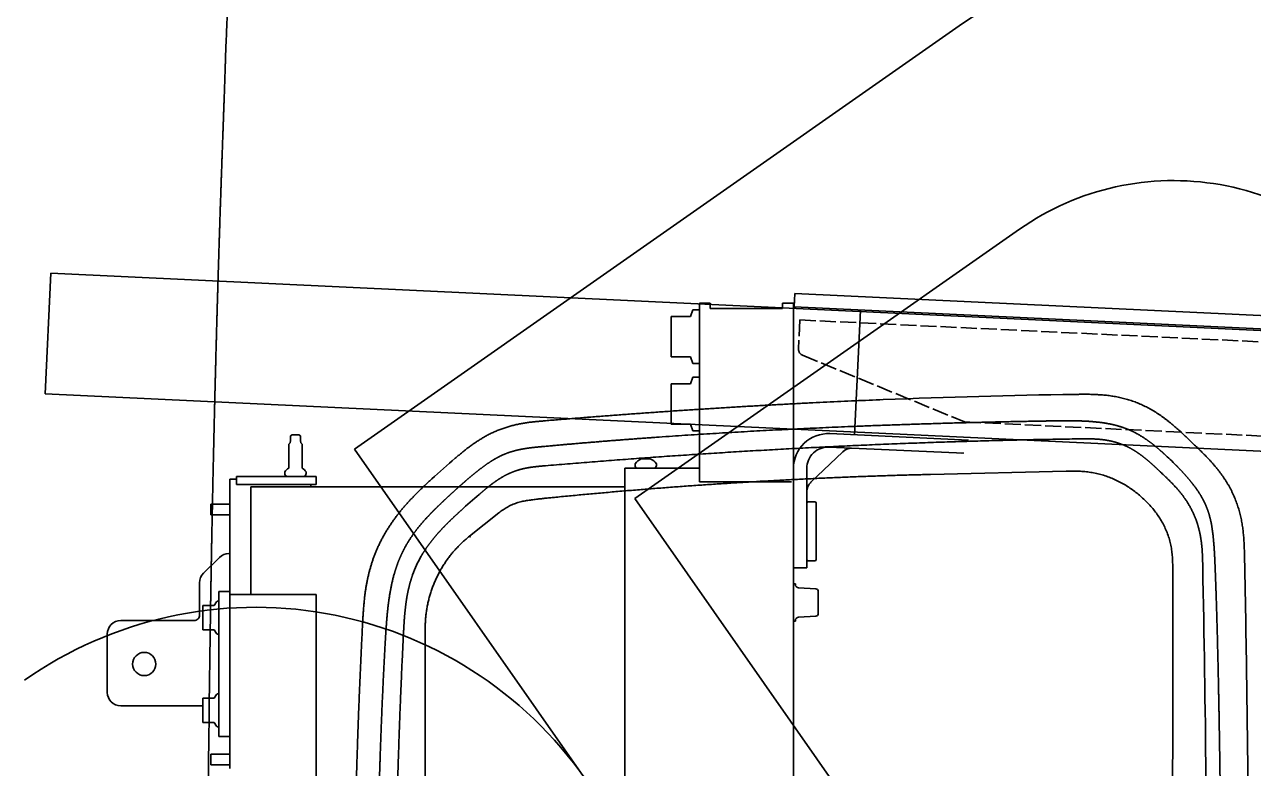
# Model space of a CAD drawing. Header units: millimetres. Extents: x 120 to 10915, y 515 to 8014.
# Drawn here: x 900 to 1816, y 2333 to 2888 of the extents above; entities that cross this region are included whole.
import ezdxf

# ---------------------------------------------------------------- set-up
doc = ezdxf.new("R2010")
doc.units = ezdxf.units.MM
doc.linetypes.add('DASHED', pattern=[15, 12, -3])
doc.layers.get('0').update_dxf_attribs({"lineweight": 13})
for name, color, linetype, lineweight in [('202_Information', 7, 'Continuous', 13), ('204_Chassis_mid_side_view', 7, 'Continuous', 13), ('205_Chassis_top_view', 7, 'Continuous', 13), ('206_Cab_side_and_top_view', 7, 'Continuous', 13)]:
    doc.layers.add(name, color=color, linetype=linetype, lineweight=lineweight)

# ---------------------------------------------------------------- blocks, each defined once
blk = doc.blocks.new('PREL')
at = {"layer": '202_Information', "color": 1, "lineweight": 35}
for p, q in [((1146.09691, 401.262428), (1596.630535, 716.729468)), ((1355.006182, 364.426087), (1641.709398, 565.17784)), ((1146.09691, 401.262428), (2006.461565, -827.465638)), ((1355.006182, 364.426087), (1613.115579, -4.192333))]:
    blk.add_line(p, q, dxfattribs=at)
for centre, radius in [((1768.703466, 470.983855), 300), ((1756.424685, 401.347431), 200), ((1072.424228, -16.556116), 300)]:
    blk.add_arc(centre, radius, 35, 125, dxfattribs=at)
blk = doc.blocks.new('3068684_1')
at = {"layer": '205_Chassis_top_view', "color": 3, "lineweight": 35}
for p, q in [((920, 532.4351), (915.743474, 442.535812)), ((920, 532.4351), (2045.71342, 479.135137)), ((915.743474, 442.535812), (2041.456894, 389.235849))]:
    blk.add_line(p, q, dxfattribs=at)
blk = doc.blocks.new('3254123_1')
at = {"layer": '205_Chassis_top_view', "color": 4, "linetype": 'DASHED', "lineweight": 35}
for p, q in [((1478, 497.50443), (1476.983129, 476.047062)), ((1477.951912, 497.506707), (2045.896337, 470.615834)), ((1480.060982, 471.208007), (1600.758721, 421.532844)), ((1600.758721, 421.532844), (2040.003406, 400.73561))]:
    blk.add_line(p, q, dxfattribs=at)
blk.add_arc((1481.955591, 475.811415), 4.978042, 177.286767, 247.629569, dxfattribs=at)
blk = doc.blocks.new('3356587_1')
at = {"layer": '204_Chassis_mid_side_view', "color": 4, "lineweight": 35}
for p, q in [((1473.74, 507.23), (1474.21, 517.22)), ((1854.12, 499.24), (1474.21, 517.22)), ((1396.52, 500), (1398.34, 505)), ((1398.34, 505), (1402.98, 505)), ((1403.18, 508.5), (1403.18, 510)), ((1403.18, 510), (1411.18, 510)), ((1403.18, 508.5), (1403.18, 471.84)), ((1411.18, 506), (1411.18, 510)), ((1465.18, 506), (1411.18, 506)), ((1465.18, 506), (1465.18, 510)), ((1473.18, 510), (1465.18, 510)), ((1473.18, 508.5), (1473.18, 510)), ((1473.18, 508.5), (1473.18, 471.84)), ((1473.2, 507.24), (1473.2, 414.14)), ((1851.47, 489.35), (1473.74, 507.23)), ((1518.82, 411.98), (1523.22, 504.87)), ((1382.08, 500), (1383.42, 500)), ((1382.08, 500), (1382.08, 492.5)), ((1396.52, 500), (1383.42, 500)), ((1382.08, 492.5), (1382.08, 492.19)), ((1382.08, 492.5), (1382.08, 492.19)), ((1382.08, 492.19), (1382.08, 477.5)), ((1604.9, 490.63), (1604.93, 490.67)), ((1382.08, 477.5), (1382.08, 470)), ((1383.42, 470), (1382.08, 470)), ((1396.52, 470), (1383.42, 470)), ((1396.52, 470), (1398.34, 465)), ((1403.18, 468.34), (1403.18, 471.84)), ((1403.18, 435), (1403.18, 468.34)), ((1473.18, 468.34), (1473.18, 471.84)), ((1473.18, 435), (1473.18, 468.34)), ((1398.34, 465), (1402.98, 465)), ((1382.08, 450), (1383.42, 450)), ((1382.08, 450), (1382.08, 442.5)), ((1396.52, 450), (1383.42, 450)), ((1396.52, 450), (1398.34, 455)), ((1398.34, 455), (1402.98, 455)), ((1382.08, 442.5), (1382.08, 442.19)), ((1382.08, 442.5), (1382.08, 442.19)), ((1382.08, 442.19), (1382.08, 427.5)), ((1403.18, 392), (1403.18, 435)), ((1473.18, 392), (1473.18, 435)), ((1382.08, 427.5), (1382.08, 420)), ((1383.42, 420), (1382.08, 420)), ((1396.52, 420), (1383.42, 420)), ((1396.52, 420), (1398.34, 415)), ((1398.34, 415), (1402.98, 415)), ((1473.2, 414.14), (1473.2, 414.14)), ((1603.57, 407.97), (1500.44, 412.85)), ((1098.29, 406.04), (1097.19, 404.94)), ((1097.19, 404.94), (1097.19, 387.1)), ((1098.49, 406.96), (1098.29, 406.61)), ((1098.29, 406.61), (1098.29, 406.04)), ((1099.69, 411.83), (1098.49, 411.14)), ((1098.49, 411.14), (1098.49, 407.51)), ((1098.49, 410.58), (1098.49, 406.96)), ((1099.69, 411.83), (1104.38, 411.83)), ((1104.38, 411.83), (1104.69, 411.83)), ((1104.69, 411.83), (1105.89, 411.14)), ((1105.89, 411.14), (1105.89, 410.58)), ((1105.89, 410.58), (1105.89, 406.96)), ((1105.89, 406.96), (1106.09, 406.61)), ((1106.09, 406.61), (1106.09, 406.04)), ((1106.09, 406.04), (1107.19, 404.94)), ((1107.19, 404.94), (1107.19, 387.1)), ((1547.01, 410.67), (1547.01, 410.66)), ((1359.81, 394), (1361.57, 394)), ((1361.57, 394), (1366.56, 394)), ((1510.07, 399.32), (1486.28, 376.63)), ((1600.21, 398.15), (1499.94, 402.84)), ((1599.03, 398.2), (1598.72, 398.21)), ((1403.19, 387), (1347.69, 387)), ((1347.69, 387), (1347.69, 384.07)), ((1355.19, 390.39), (1355.19, 389.19)), ((1371.19, 390.39), (1371.19, 389.19)), ((1403.19, 377), (1403.19, 392)), ((1473.19, 266), (1473.19, 392)), ((1483.19, 337.83), (1483.19, 386.86)), ((1058.19, 378.9), (1053.19, 378.9)), ((1053.19, 377.9), (1053.19, 378.9)), ((1053.19, 377.9), (1053.19, 376.34)), ((1053.19, 375.52), (1053.19, 376.34)), ((1053.19, 375.33), (1053.19, 375.52)), ((1117.69, 381), (1058.19, 381)), ((1058.19, 381), (1058.19, 375)), ((1094.19, 384.39), (1094.19, 383.19)), ((1110.19, 384.39), (1110.19, 383.19)), ((1117.69, 381), (1117.69, 375)), ((1347.69, 384.07), (1347.69, 311.66)), ((1404.69, 377), (1403.19, 377)), ((1471.69, 377), (1404.69, 377)), ((1053.19, 374.77), (1053.19, 375.33)), ((1053.19, 374.9), (1053.19, 293)), ((1117.69, 375), (1058.19, 375)), ((1063.19, 374.9), (1063.19, 375)), ((1068.86, 371.2), (1068.86, 373.25)), ((1068.86, 373.25), (1347.69, 373.25)), ((1068.86, 371.2), (1068.86, 293.85)), ((1113.59, 375), (1113.59, 373.25)), ((1039.19, 360.25), (1039.19, 352.74)), ((1053.19, 360.25), (1039.19, 360.25)), ((1484.19, 361.99), (1489.19, 361.99)), ((1490.18, 361.07), (1490.18, 360.99)), ((1490.19, 360.99), (1490.19, 328.99)), ((1039.19, 352.74), (1039.19, 352.25)), ((1053.19, 352.25), (1039.19, 352.25)), ((1053.19, 352.25), (1039.19, 352.25)), ((1483.19, 322.84), (1483.19, 337.83)), ((1033.69, 308.81), (1045.52, 320.64)), ((1053.19, 323.56), (1052.58, 323.56)), ((1483.18, 317.92), (1483.18, 322.84)), ((1483.19, 328.91), (1483.19, 328.93)), ((1490.17, 328.83), (1490.17, 319.12)), ((1347.69, 304.59), (1347.69, 311.66)), ((1473.19, 312.92), (1483.18, 312.92)), ((1483.18, 312.92), (1483.18, 317.92)), ((1489.17, 318.12), (1484.17, 318.12)), ((1347.69, 304.59), (1347.69, -296)), ((1030.77, 277.56), (1030.77, 301.75)), ((1045.16, 295.18), (1045.16, 197.18)), ((1053.16, 295.18), (1045.16, 295.18)), ((1053.16, 295.18), (1053.16, 285.18)), ((1058.19, 293), (1053.19, 293)), ((1053.19, 293), (1053.19, 174.84)), ((1117.69, 293), (1058.19, 293)), ((1068.86, 293), (1068.86, 293.85)), ((1117.69, -293), (1117.69, 293)), ((1474.67, 301), (1473.19, 301)), ((1474.67, 300.08), (1474.67, 301)), ((1477.04, 297.88), (1489.78, 297.21)), ((1491.67, 295.21), (1491.67, 292.29)), ((1033.26, 284.68), (1041.71, 284.68)), ((1033.26, 280.18), (1033.26, 284.68)), ((1041.71, 284.68), (1043.36, 287.55)), ((1053.16, 285.18), (1053.16, 274)), ((1491.67, 281.71), (1491.67, 292.29)), ((1033.26, 271.37), (1033.26, 280.18)), ((1053.16, 281.68), (1053.19, 281.68)), ((1477.04, 276.12), (1489.78, 276.79)), ((1491.67, 281.71), (1491.67, 278.79)), ((1026.78, 273.56), (972, 273.56)), ((1033.26, 271.37), (1033.26, 271.18)), ((1033.26, 271.18), (1033.26, 271.37)), ((1033.26, 266.68), (1033.26, 271.18)), ((1041.71, 266.68), (1033.26, 266.68)), ((1041.71, 266.68), (1043.36, 263.82)), ((1045.16, 266), (1045.16, 264.3)), ((1053.16, 266), (1053.16, 197.18)), ((1474.67, 273), (1473.19, 273)), ((1473.19, 266), (1473.19, 180)), ((1474.67, 273), (1474.67, 273.92)), ((962.01, 263.58), (962.01, 220.05)), ((1033.26, 215.68), (1041.71, 215.68)), ((1033.26, 211.18), (1033.26, 215.68)), ((1033.26, 202.37), (1033.26, 211.18)), ((1041.71, 215.68), (1043.36, 218.55)), ((1045.16, 218.07), (1045.16, 201.22)), ((1053.16, 213), (1053.19, 213)), ((1053.16, 212.68), (1053.19, 212.68)), ((972, 210.06), (1033.26, 210.06)), ((1033.26, 202.37), (1033.26, 202.18)), ((1033.26, 202.18), (1033.26, 202.37)), ((1033.26, 197.68), (1033.26, 202.18)), ((1041.71, 197.68), (1033.26, 197.68)), ((1041.71, 197.68), (1043.36, 194.82)), ((1045.16, 201.22), (1045.16, 195.3)), ((1045.16, 197.18), (1045.16, 187.18)), ((1053.16, 200.68), (1053.19, 200.68)), ((1053.16, 197.18), (1053.16, 187.18)), ((1053.16, 187.18), (1045.16, 187.18)), ((1039.19, 174), (1039.19, 166.49)), ((1053.19, 174), (1039.19, 174)), ((1053.19, 174.02), (1053.19, 174.84)), ((1053.19, 173.83), (1053.19, 174.02)), ((1473.19, 60), (1473.19, 180)), ((1039.19, 166.49), (1039.19, 166)), ((1053.19, 166), (1039.19, 166)), ((1053.19, 173.27), (1053.19, 173.83)), ((1053.19, 172.4), (1053.19, 173.4)), ((1053.19, 172.4), (1053.19, 164.4)), ((1053.19, 163.4), (1053.19, 164.4))]:
    blk.add_line(p, q, dxfattribs=at)
blk.add_circle((989.5, 241.18), 8.65, dxfattribs=at)
for centre, radius, start, end in [((1365.29, 382.21), 13, 114.90044, 140.9696), ((1361.09, 382.21), 13, 39.0304, 65.09956), ((1516.97, 392.08), 10, 93.33542, 133.64255), ((1104.29, 376.21), 13, 123.09595, 140.9696), ((1100.09, 376.21), 13, 39.0304, 56.90405), ((1357.37, 389.19), 2.19, 180, 269.69385), ((1369, 389.19), 2.19, 270.30615, 360), ((1096.37, 383.19), 2.19, 180, 269.60608), ((1108, 383.19), 2.19, 270.39392, 360), ((1052.58, 313.58), 9.99, 89.99716, 135.00284), ((1484.17, 319.12), 1, 186.23087, 270.00002), ((1489.17, 319.12), 1, 270.00002, 0.00002), ((1040.76, 301.75), 9.99, 134.99716, 180.00284), ((1477.17, 300.37), 2.5, 181.19951, 266.99983), ((1489.67, 295.21), 2, 359.99981, 86.99978), ((1044.2, 287.07), 0.965, 0, 150), ((1057.5, 297), 7, 231.73267, 231.98492), ((1057.5, 297), 8, 237.18625, 237.39222), ((1026.78, 277.56), 3.99, 269.96453, 0.03547), ((1477.17, 273.63), 2.5, 92.99982, 178.80014), ((1489.67, 278.79), 2, 272.99983, 359.99983), ((971.99, 263.58), 9.98, 89.96453, 180.03547), ((1044.2, 264.3), 0.965, 210, 360), ((971.99, 220.05), 9.98, 179.96453, 270.03547), ((1044.2, 218.07), 0.965, 0, 150), ((1044.2, 195.3), 0.965, 210, 360)]:
    blk.add_arc(centre, radius, start, end, dxfattribs=at)
for centre, major_axis, start_param, end_param in [((1499.19, 386.86), (-25.82, -3.02), 4.548635, 6.165321), ((1499.19, 386.86), (-15.89, -1.86), 4.548635, 6.166742), ((1484.19, 360.99), (-0.956, -0.294), 4.413661, 5.932558), ((1489.19, 360.99), (-0.956, -0.294), 2.842865, 4.413661)]:
    blk.add_ellipse(centre, major_axis=major_axis, ratio=1, start_param=start_param, end_param=end_param, dxfattribs=at)
blk.add_open_spline([(1483.19, 370.06), (1483.21, 370.45), (1483.34, 371.15), (1483.57, 372.24), (1484.02, 373.38), (1484.59, 374.58), (1485.38, 375.68), (1485.97, 376.33), (1486.28, 376.63)], degree=3, knots=[0, 0, 0, 0, 1.15806, 2.122744, 3.355361, 4.801963, 6.105868, 7.409398, 7.409398, 7.409398, 7.409398], dxfattribs=at)
blk = doc.blocks.new('2495109_1')
at = {"layer": '206_Cab_side_and_top_view', "color": 3, "lineweight": 35}
for p, q in [((1575.3, 382.42), (1676.31, 384.77)), ((1231.81, 336.36), (1253.78, 353.84)), ((1151.97, 266.74), (1152.1, 269.22))]:
    blk.add_line(p, q, dxfattribs=at)
for points in [[(1682.83, 442.07, 0.006555), (1540.13, 438.17)], [(1781.36, 0, 0.005053), (1778.17, 314.33)], [(1812.15, 120.3, 0.003192), (1809.34, 319.47)], [(1755.8, 311.19, 0.000079), (1755.75, 0)], [(1198.87, 267.99, 0.000053), (1198.84, 0)]]:
    blk.add_lwpolyline(points, format="xyb", dxfattribs=at)
for centre, radius, start, end in [((978.14, -423.04), 1146.73, 46.18057, 46.52518), ((1626.57, -82.61), 626.03, 130.34614, 132.48877), ((985.2, -418.64), 1106.56, 46.32578, 46.50838), ((1626.98, -85.66), 596.54, 130.55622, 132.28301), ((1268.94, 279.52), 84.28, 150.11684, 160.49404)]:
    blk.add_arc(centre, radius, start, end, dxfattribs=at)
for points, degree, knots in [([(1682.83, 442.07), (1683.43, 442.07), (1684.64, 442.09), (1686.45, 442.11), (1688.29, 442.13), (1690.13, 442.14), (1692, 442.13), (1693.89, 442.11), (1695.79, 442.06), (1697.71, 442), (1699.64, 441.91), (1701.58, 441.8), (1703.53, 441.65), (1705.47, 441.47), (1707.42, 441.26), (1709.37, 441), (1711.31, 440.71), (1713.26, 440.38), (1715.21, 440), (1717.16, 439.58), (1719.1, 439.11), (1721.04, 438.59), (1722.97, 438.03), (1724.89, 437.42), (1726.8, 436.75), (1728.06, 436.28), (1728.69, 436.04)], 3, [0, 0, 0, 0, 1.804133, 3.619064, 5.449539, 7.298329, 9.166552, 11.053935, 12.959118, 14.879913, 16.813608, 18.757217, 20.707772, 22.662583, 24.62075, 26.58378, 28.553001, 30.529292, 32.513142, 34.504657, 36.503609, 38.509456, 40.521357, 42.538185, 44.558539, 46.580749, 46.580749, 46.580749, 46.580749]), ([(1288.4, 422.41), (1291.88, 422.71), (1298.84, 423.29), (1309.29, 424.14), (1319.75, 424.98), (1330.21, 425.79), (1340.68, 426.59), (1351.15, 427.37), (1361.62, 428.13), (1372.1, 428.88), (1382.58, 429.6), (1393.06, 430.31), (1403.55, 430.99), (1414.05, 431.66), (1424.54, 432.31), (1435.04, 432.94), (1445.54, 433.55), (1456.04, 434.14), (1466.55, 434.72), (1477.05, 435.27), (1487.56, 435.8), (1498.07, 436.32), (1508.58, 436.81), (1519.1, 437.28), (1529.61, 437.74), (1536.62, 438.03), (1540.13, 438.17)], 3, [0, 0, 0, 0, 10.481793, 20.967399, 31.456615, 41.949245, 52.445093, 62.943972, 73.445698, 83.950088, 94.45696, 104.966139, 115.477449, 125.99072, 136.505778, 147.022456, 157.540589, 168.060008, 178.580549, 189.102048, 199.62434, 210.147262, 220.67065, 231.19434, 241.718167, 252.241965, 252.241965, 252.241965, 252.241965]), ([(1728.69, 436.04), (1729.33, 435.79), (1730.59, 435.28), (1732.47, 434.46), (1734.33, 433.6), (1736.16, 432.7), (1737.96, 431.76), (1739.73, 430.78), (1741.47, 429.76), (1743.18, 428.7), (1744.86, 427.62), (1746.52, 426.51), (1748.15, 425.36), (1749.75, 424.19), (1751.33, 422.99), (1752.89, 421.77), (1754.42, 420.54), (1755.92, 419.28), (1757.4, 418.02), (1758.86, 416.75), (1760.29, 415.47), (1761.69, 414.2), (1763.07, 412.92), (1764.44, 411.65), (1765.79, 410.38), (1766.68, 409.53), (1767.13, 409.11)], 3, [0, 0, 0, 0, 2.05044, 4.098706, 6.143069, 8.182092, 10.214635, 12.239882, 14.257346, 16.266908, 18.268837, 20.263834, 22.253058, 24.23818, 26.220083, 28.196971, 30.166403, 32.125818, 34.072732, 36.004959, 37.920818, 39.819365, 41.700597, 43.565692, 45.417214, 47.259352, 47.259352, 47.259352, 47.259352]), ([(1252.41, 415.05), (1252.9, 415.25), (1253.89, 415.65), (1255.38, 416.22), (1256.88, 416.76), (1258.39, 417.27), (1259.9, 417.75), (1261.42, 418.2), (1262.94, 418.62), (1264.46, 419.01), (1265.98, 419.37), (1267.51, 419.71), (1269.04, 420.02), (1270.57, 420.31), (1272.1, 420.58), (1273.63, 420.82), (1275.16, 421.04), (1276.67, 421.25), (1278.18, 421.43), (1279.68, 421.6), (1281.17, 421.76), (1282.64, 421.91), (1284.1, 422.04), (1285.54, 422.17), (1286.97, 422.29), (1287.92, 422.37), (1288.4, 422.41)], 3, [0, 0, 0, 0, 1.596879, 3.192571, 4.785899, 6.375916, 7.961894, 9.543348, 11.12002, 12.691895, 14.259199, 15.822439, 17.382378, 18.939913, 20.494385, 22.043939, 23.586427, 25.119632, 26.641401, 28.149877, 29.643633, 31.121905, 32.584727, 34.033178, 35.46951, 36.897396, 36.897396, 36.897396, 36.897396]), ([(1221.27, 394.52), (1221.64, 394.84), (1222.39, 395.47), (1223.52, 396.43), (1224.66, 397.38), (1225.82, 398.33), (1226.99, 399.28), (1228.18, 400.24), (1229.38, 401.19), (1230.6, 402.13), (1231.84, 403.07), (1233.1, 403.99), (1234.37, 404.91), (1235.65, 405.81), (1236.95, 406.69), (1238.27, 407.55), (1239.6, 408.4), (1240.95, 409.23), (1242.32, 410.04), (1243.71, 410.83), (1245.11, 411.6), (1246.54, 412.34), (1247.98, 413.06), (1249.44, 413.75), (1250.92, 414.42), (1251.91, 414.84), (1252.41, 415.05)], 3, [0, 0, 0, 0, 1.469355, 2.945495, 4.431432, 5.928986, 7.438982, 8.961383, 10.495472, 12.039975, 13.593247, 15.153406, 16.718505, 18.28666, 19.857313, 21.431726, 23.010999, 24.595855, 26.186697, 27.783619, 29.386446, 30.994732, 32.607809, 34.224779, 35.844548, 37.465831, 37.465831, 37.465831, 37.465831]), ([(1685.13, 408.91), (1679.61, 408.83), (1668.57, 408.66), (1652.01, 408.34), (1635.45, 407.97), (1618.89, 407.55), (1602.33, 407.08), (1585.77, 406.56), (1569.21, 405.99), (1552.65, 405.37), (1536.09, 404.7), (1519.54, 403.98), (1502.99, 403.22), (1486.44, 402.4), (1469.9, 401.53), (1453.36, 400.62), (1436.82, 399.66), (1420.29, 398.65), (1403.77, 397.59), (1387.26, 396.49), (1370.75, 395.34), (1354.26, 394.14), (1337.77, 392.9), (1321.3, 391.61), (1304.83, 390.28), (1293.86, 389.36), (1288.38, 388.9)], 3, [0, 0, 0, 0, 16.558849, 33.120346, 49.684247, 66.250162, 82.8177, 99.386501, 115.956189, 132.526386, 149.096707, 165.666758, 182.236126, 198.804376, 215.371059, 231.93568, 248.497717, 265.056609, 281.611785, 298.162575, 314.708282, 331.248155, 347.781425, 364.307186, 380.824501, 397.33236, 397.33236, 397.33236, 397.33236]), ([(1696.56, 408.87), (1696.4, 408.87), (1696.09, 408.89), (1695.62, 408.9), (1695.14, 408.91), (1694.67, 408.93), (1694.2, 408.94), (1693.73, 408.95), (1693.26, 408.95), (1692.78, 408.96), (1692.31, 408.96), (1691.83, 408.97), (1691.36, 408.97), (1690.88, 408.97), (1690.41, 408.97), (1689.93, 408.97), (1689.45, 408.96), (1688.98, 408.96), (1688.5, 408.96), (1688.02, 408.95), (1687.54, 408.95), (1687.06, 408.94), (1686.57, 408.93), (1686.09, 408.93), (1685.61, 408.92), (1685.29, 408.92), (1685.13, 408.91)], 3, [0, 0, 0, 0, 0.471666, 0.943359, 1.415121, 1.887003, 2.359067, 2.831379, 3.304009, 3.777028, 4.250496, 4.724496, 5.199095, 5.674351, 6.150318, 6.627038, 7.10454, 7.582842, 8.061929, 8.541798, 9.022412, 9.503711, 9.985614, 10.46801, 10.950764, 11.433708, 11.433708, 11.433708, 11.433708]), ([(1708, 407.65), (1707.85, 407.68), (1707.54, 407.74), (1707.07, 407.82), (1706.6, 407.9), (1706.13, 407.98), (1705.66, 408.05), (1705.19, 408.12), (1704.71, 408.19), (1704.24, 408.25), (1703.77, 408.31), (1703.29, 408.36), (1702.82, 408.42), (1702.34, 408.47), (1701.86, 408.52), (1701.38, 408.56), (1700.9, 408.6), (1700.42, 408.64), (1699.94, 408.68), (1699.46, 408.71), (1698.98, 408.75), (1698.49, 408.77), (1698.01, 408.8), (1697.53, 408.83), (1697.04, 408.85), (1696.72, 408.86), (1696.56, 408.87)], 3, [0, 0, 0, 0, 0.475464, 0.95099, 1.426643, 1.90249, 2.378596, 2.855021, 3.331822, 3.809055, 4.286756, 4.764979, 5.24376, 5.723131, 6.203112, 6.683716, 7.164948, 7.6468, 8.129243, 8.612262, 9.095816, 9.57985, 10.064298, 10.549078, 11.034093, 11.51923, 11.51923, 11.51923, 11.51923]), ([(1719.08, 404.38), (1718.94, 404.44), (1718.64, 404.56), (1718.19, 404.74), (1717.75, 404.91), (1717.3, 405.08), (1716.84, 405.25), (1716.39, 405.41), (1715.94, 405.57), (1715.48, 405.73), (1715.02, 405.88), (1714.56, 406.02), (1714.1, 406.16), (1713.64, 406.3), (1713.18, 406.44), (1712.71, 406.57), (1712.25, 406.69), (1711.78, 406.82), (1711.31, 406.93), (1710.84, 407.05), (1710.37, 407.16), (1709.9, 407.27), (1709.43, 407.37), (1708.95, 407.47), (1708.48, 407.56), (1708.16, 407.62), (1708, 407.65)], 3, [0, 0, 0, 0, 0.480607, 0.961252, 1.441974, 1.922805, 2.403774, 2.884905, 3.366216, 3.847722, 4.329431, 4.811351, 5.293486, 5.775833, 6.25839, 6.741149, 7.2241, 7.707231, 8.190522, 8.673962, 9.157532, 9.641212, 10.12498, 10.608815, 11.092691, 11.576585, 11.576585, 11.576585, 11.576585]), ([(1729.25, 398.89), (1729.11, 398.98), (1728.84, 399.16), (1728.44, 399.43), (1728.03, 399.69), (1727.62, 399.95), (1727.21, 400.2), (1726.79, 400.45), (1726.38, 400.7), (1725.96, 400.95), (1725.54, 401.19), (1725.13, 401.43), (1724.7, 401.66), (1724.28, 401.9), (1723.86, 402.12), (1723.43, 402.35), (1723, 402.57), (1722.57, 402.78), (1722.14, 403), (1721.71, 403.21), (1721.28, 403.41), (1720.84, 403.61), (1720.4, 403.81), (1719.97, 404), (1719.53, 404.19), (1719.23, 404.32), (1719.08, 404.38)], 3, [0, 0, 0, 0, 0.485161, 0.97025, 1.455201, 1.939958, 2.424474, 2.908708, 3.392626, 3.876202, 4.359423, 4.84227, 5.324735, 5.806817, 6.28852, 6.769855, 7.250836, 7.731481, 8.21182, 8.691875, 9.171677, 9.65126, 10.130663, 10.609927, 11.089093, 11.568207, 11.568207, 11.568207, 11.568207]), ([(1772.12, 404.35), (1772.58, 403.91), (1773.49, 403.04), (1774.86, 401.71), (1776.23, 400.37), (1777.61, 399.01), (1778.98, 397.63), (1780.36, 396.22), (1781.74, 394.79), (1783.1, 393.33), (1784.46, 391.85), (1785.8, 390.34), (1787.12, 388.8), (1788.42, 387.24), (1789.7, 385.64), (1790.95, 384.03), (1792.17, 382.38), (1793.36, 380.7), (1794.51, 378.99), (1795.64, 377.24), (1796.72, 375.46), (1797.77, 373.65), (1798.78, 371.81), (1799.74, 369.94), (1800.65, 368.04), (1801.23, 366.76), (1801.51, 366.11)], 3, [0, 0, 0, 0, 1.89404, 3.797951, 5.71567, 7.649609, 9.600877, 11.569452, 13.5544, 15.554061, 17.566246, 19.588416, 21.617882, 23.651994, 25.689806, 27.73298, 29.783, 31.840887, 33.907239, 35.982256, 38.065766, 40.157246, 42.25583, 44.36033, 46.469227, 48.580672, 48.580672, 48.580672, 48.580672]), ([(1738.36, 391.87), (1738.23, 391.98), (1737.99, 392.19), (1737.62, 392.5), (1737.25, 392.81), (1736.88, 393.12), (1736.51, 393.43), (1736.14, 393.74), (1735.77, 394.05), (1735.39, 394.35), (1735.02, 394.65), (1734.64, 394.95), (1734.26, 395.25), (1733.88, 395.55), (1733.5, 395.84), (1733.12, 396.13), (1732.74, 396.42), (1732.36, 396.7), (1731.98, 396.99), (1731.59, 397.27), (1731.2, 397.54), (1730.82, 397.82), (1730.43, 398.09), (1730.04, 398.36), (1729.64, 398.63), (1729.38, 398.8), (1729.25, 398.89)], 3, [0, 0, 0, 0, 0.483791, 0.967515, 1.451106, 1.9345, 2.417635, 2.900452, 3.382899, 3.864927, 4.346496, 4.827563, 5.308096, 5.788071, 6.267469, 6.746282, 7.224509, 7.702157, 8.179251, 8.655812, 9.131881, 9.607507, 10.082752, 10.557692, 11.032415, 11.507022, 11.507022, 11.507022, 11.507022]), ([(1270.3, 386.28), (1270.18, 386.25), (1269.93, 386.19), (1269.55, 386.09), (1269.18, 385.98), (1268.81, 385.88), (1268.44, 385.77), (1268.07, 385.66), (1267.71, 385.55), (1267.34, 385.43), (1266.97, 385.31), (1266.61, 385.19), (1266.24, 385.07), (1265.88, 384.94), (1265.52, 384.81), (1265.16, 384.68), (1264.8, 384.55), (1264.44, 384.41), (1264.08, 384.28), (1263.72, 384.13), (1263.37, 383.99), (1263.01, 383.84), (1262.66, 383.69), (1262.3, 383.54), (1261.95, 383.39), (1261.72, 383.29), (1261.6, 383.23)], 3, [0, 0, 0, 0, 0.385602, 0.771173, 1.156682, 1.542104, 1.927419, 2.31261, 2.697669, 3.08259, 3.467385, 3.85204, 4.236562, 4.620956, 5.005233, 5.389403, 5.773479, 6.157475, 6.541405, 6.925282, 7.30912, 7.69293, 8.076725, 8.460514, 8.844304, 9.228101, 9.228101, 9.228101, 9.228101]), ([(1279.32, 387.98), (1279.19, 387.97), (1278.93, 387.93), (1278.55, 387.88), (1278.17, 387.83), (1277.79, 387.77), (1277.41, 387.72), (1277.02, 387.66), (1276.64, 387.6), (1276.26, 387.53), (1275.89, 387.47), (1275.51, 387.41), (1275.13, 387.34), (1274.75, 387.27), (1274.38, 387.2), (1274, 387.13), (1273.63, 387.05), (1273.26, 386.97), (1272.88, 386.9), (1272.51, 386.82), (1272.14, 386.73), (1271.77, 386.65), (1271.4, 386.56), (1271.03, 386.47), (1270.67, 386.38), (1270.42, 386.32), (1270.3, 386.28)], 3, [0, 0, 0, 0, 0.386582, 0.773082, 1.159423, 1.545537, 1.931361, 2.316843, 2.701938, 3.086609, 3.470868, 3.85465, 4.237942, 4.620737, 5.003033, 5.384837, 5.766164, 6.147034, 6.527508, 6.907585, 7.287306, 7.666715, 8.045865, 8.424815, 8.803627, 9.182372, 9.182372, 9.182372, 9.182372]), ([(1288.38, 388.9), (1288.25, 388.89), (1288, 388.86), (1287.61, 388.83), (1287.23, 388.8), (1286.85, 388.77), (1286.47, 388.73), (1286.09, 388.7), (1285.7, 388.67), (1285.32, 388.63), (1284.94, 388.6), (1284.57, 388.56), (1284.19, 388.53), (1283.81, 388.49), (1283.43, 388.45), (1283.05, 388.41), (1282.68, 388.38), (1282.3, 388.34), (1281.93, 388.3), (1281.55, 388.25), (1281.18, 388.21), (1280.81, 388.17), (1280.43, 388.12), (1280.06, 388.08), (1279.69, 388.03), (1279.44, 388), (1279.32, 387.98)], 3, [0, 0, 0, 0, 0.384335, 0.768569, 1.152608, 1.53637, 1.919801, 2.302819, 2.68537, 3.06741, 3.448939, 3.829896, 4.210264, 4.590034, 4.969207, 5.347791, 5.725803, 6.103266, 6.48026, 6.856778, 7.232869, 7.608588, 7.983995, 8.359161, 8.73416, 9.109074, 9.109074, 9.109074, 9.109074]), ([(1676.31, 384.77), (1677.74, 384.81), (1680.61, 384.87), (1684.94, 384.86), (1689.29, 384.65), (1693.64, 384.19), (1697.97, 383.45), (1702.24, 382.43), (1706.44, 381.14), (1710.54, 379.58), (1714.53, 377.79), (1718.41, 375.76), (1722.17, 373.52), (1725.79, 371.08), (1729.28, 368.44), (1732.62, 365.63), (1735.81, 362.63), (1738.83, 359.46), (1741.66, 356.12), (1744.3, 352.62), (1746.71, 348.96), (1748.88, 345.14), (1750.79, 341.17), (1752.4, 337.06), (1753.7, 332.85), (1754.66, 328.55), (1755.31, 324.21), (1755.67, 319.85), (1755.8, 315.51), (1755.8, 312.63), (1755.8, 311.19)], 3, [0, 0, 0, 0, 4.299729, 8.629453, 12.983343, 17.357629, 21.742301, 26.13293, 30.523669, 34.908517, 39.285386, 43.658065, 48.028829, 52.398433, 56.767292, 61.13617, 65.506692, 69.880121, 74.256652, 78.636407, 83.020558, 87.412233, 91.812877, 96.219341, 100.626655, 105.029615, 109.421483, 113.790777, 118.13285, 122.439666, 122.439666, 122.439666, 122.439666]), ([(1746.79, 384.14), (1746.67, 384.25), (1746.43, 384.48), (1746.08, 384.81), (1745.73, 385.14), (1745.38, 385.47), (1745.03, 385.8), (1744.68, 386.13), (1744.34, 386.46), (1743.99, 386.78), (1743.64, 387.11), (1743.29, 387.43), (1742.94, 387.75), (1742.59, 388.08), (1742.25, 388.4), (1741.9, 388.72), (1741.55, 389.04), (1741.2, 389.35), (1740.85, 389.67), (1740.49, 389.99), (1740.14, 390.3), (1739.79, 390.62), (1739.43, 390.93), (1739.07, 391.25), (1738.71, 391.56), (1738.48, 391.77), (1738.36, 391.87)], 3, [0, 0, 0, 0, 0.483701, 0.966667, 1.449013, 1.930537, 2.411107, 2.890645, 3.369127, 3.846574, 4.32305, 4.798641, 5.273467, 5.747663, 6.221382, 6.694779, 7.168012, 7.641231, 8.114579, 8.588169, 9.062096, 9.53642, 10.011164, 10.486306, 10.961771, 11.437428, 11.437428, 11.437428, 11.437428]), ([(1164.19, 329.53), (1164.58, 330.36), (1165.37, 332), (1166.62, 334.44), (1167.92, 336.83), (1169.28, 339.2), (1170.69, 341.52), (1172.15, 343.81), (1173.66, 346.06), (1175.21, 348.28), (1176.81, 350.45), (1178.44, 352.59), (1180.1, 354.68), (1181.8, 356.74), (1183.53, 358.76), (1185.28, 360.74), (1187.06, 362.7), (1188.86, 364.62), (1190.69, 366.52), (1192.52, 368.39), (1194.37, 370.22), (1196.23, 372.03), (1198.1, 373.81), (1199.96, 375.57), (1201.84, 377.31), (1203.09, 378.46), (1203.71, 379.04)], 3, [0, 0, 0, 0, 2.738502, 5.473897, 8.204407, 10.92898, 13.647485, 16.360879, 19.071032, 21.776686, 24.474703, 27.162824, 29.839817, 32.505584, 35.161282, 37.80947, 40.453387, 43.091913, 45.72208, 48.341403, 50.947996, 53.540757, 56.119472, 58.685011, 61.239432, 63.78618, 63.78618, 63.78618, 63.78618]), ([(1246.12, 373.4), (1246.23, 373.48), (1246.43, 373.64), (1246.74, 373.89), (1247.05, 374.13), (1247.36, 374.37), (1247.67, 374.61), (1247.98, 374.85), (1248.29, 375.08), (1248.6, 375.32), (1248.91, 375.54), (1249.21, 375.77), (1249.51, 375.99), (1249.81, 376.21), (1250.12, 376.43), (1250.42, 376.65), (1250.72, 376.87), (1251.03, 377.09), (1251.34, 377.3), (1251.65, 377.52), (1251.96, 377.74), (1252.28, 377.95), (1252.59, 378.16), (1252.91, 378.37), (1253.22, 378.58), (1253.43, 378.72), (1253.54, 378.79)], 3, [0, 0, 0, 0, 0.392666, 0.785274, 1.177769, 1.570099, 1.962213, 2.354063, 2.745607, 3.136805, 3.513099, 3.889013, 4.264523, 4.639611, 5.014266, 5.388481, 5.762255, 6.135596, 6.515745, 6.89548, 7.274829, 7.653832, 8.032538, 8.411003, 8.789296, 9.167495, 9.167495, 9.167495, 9.167495]), ([(1261.6, 383.23), (1261.49, 383.18), (1261.26, 383.08), (1260.91, 382.91), (1260.57, 382.75), (1260.22, 382.59), (1259.88, 382.42), (1259.54, 382.25), (1259.2, 382.08), (1258.86, 381.9), (1258.52, 381.72), (1258.18, 381.54), (1257.84, 381.36), (1257.5, 381.17), (1257.17, 380.99), (1256.83, 380.8), (1256.5, 380.61), (1256.17, 380.41), (1255.83, 380.22), (1255.5, 380.02), (1255.17, 379.82), (1254.84, 379.61), (1254.52, 379.41), (1254.19, 379.2), (1253.86, 379), (1253.65, 378.86), (1253.54, 378.79)], 3, [0, 0, 0, 0, 0.380734, 0.761578, 1.142616, 1.523918, 1.905539, 2.287519, 2.669885, 3.052655, 3.435815, 3.819381, 4.203341, 4.587676, 4.972361, 5.357368, 5.742663, 6.128211, 6.513949, 6.899867, 7.285926, 7.672093, 8.058337, 8.444631, 8.830953, 9.217288, 9.217288, 9.217288, 9.217288]), ([(1296.12, 365.44), (1299.98, 365.82), (1307.69, 366.57), (1319.27, 367.66), (1330.86, 368.71), (1342.45, 369.73), (1354.05, 370.7), (1365.66, 371.64), (1377.27, 372.54), (1388.89, 373.41), (1400.51, 374.24), (1412.14, 375.03), (1423.78, 375.79), (1435.42, 376.52), (1447.06, 377.21), (1458.71, 377.86), (1470.36, 378.48), (1482.01, 379.06), (1493.66, 379.61), (1505.32, 380.12), (1516.98, 380.6), (1528.64, 381.04), (1540.31, 381.44), (1551.97, 381.81), (1563.64, 382.14), (1571.41, 382.33), (1575.3, 382.42)], 3, [0, 0, 0, 0, 11.624418, 23.253423, 34.886776, 46.524231, 58.165541, 69.810458, 81.45873, 93.110108, 104.764342, 116.421183, 128.080387, 139.74171, 151.404913, 163.069761, 174.736023, 186.403476, 198.0719, 209.741086, 221.410829, 233.080934, 244.751214, 256.421492, 268.091601, 279.761386, 279.761386, 279.761386, 279.761386]), ([(1762.3, 367.91), (1762.14, 368.12), (1761.81, 368.52), (1761.32, 369.13), (1760.83, 369.73), (1760.33, 370.33), (1759.83, 370.92), (1759.32, 371.52), (1758.8, 372.1), (1758.28, 372.69), (1757.75, 373.27), (1757.22, 373.84), (1756.68, 374.42), (1756.14, 374.99), (1755.6, 375.56), (1755.04, 376.12), (1754.49, 376.69), (1753.93, 377.25), (1753.37, 377.81), (1752.8, 378.37), (1752.23, 378.93), (1751.65, 379.49), (1751.08, 380.05), (1750.5, 380.6), (1749.92, 381.16), (1749.53, 381.53), (1749.34, 381.71)], 3, [0, 0, 0, 0, 0.778896, 1.557872, 2.337042, 3.116536, 3.896491, 4.677057, 5.458383, 6.24062, 7.023911, 7.808402, 8.594222, 9.381486, 10.170292, 10.960715, 11.752803, 12.546577, 13.342012, 14.139071, 14.937664, 15.737658, 16.538866, 17.341067, 18.143978, 18.94726, 18.94726, 18.94726, 18.94726]), ([(1246.12, 373.4), (1246.03, 373.32), (1245.83, 373.17), (1245.53, 372.93), (1245.24, 372.69), (1244.95, 372.46), (1244.65, 372.22), (1244.36, 371.98), (1244.07, 371.74), (1243.78, 371.5), (1243.48, 371.26), (1243.19, 371.02), (1242.9, 370.78), (1242.61, 370.54), (1242.32, 370.29), (1242.02, 370.05), (1241.73, 369.8), (1241.44, 369.56), (1241.15, 369.31), (1240.86, 369.06), (1240.57, 368.82), (1240.28, 368.57), (1239.98, 368.32), (1239.69, 368.07), (1239.4, 367.82), (1239.21, 367.66), (1239.11, 367.57)], 3, [0, 0, 0, 0, 0.377123, 0.754293, 1.131552, 1.508944, 1.886508, 2.264281, 2.642299, 3.020593, 3.399173, 3.778082, 4.157339, 4.536961, 4.916958, 5.297335, 5.678092, 6.059223, 6.440699, 6.822517, 7.204652, 7.58707, 7.96973, 8.352582, 8.735569, 9.118625, 9.118625, 9.118625, 9.118625]), ([(1771.99, 351.56), (1771.89, 351.81), (1771.68, 352.29), (1771.36, 353.02), (1771.03, 353.74), (1770.69, 354.45), (1770.35, 355.17), (1769.99, 355.87), (1769.63, 356.58), (1769.26, 357.28), (1768.88, 357.98), (1768.5, 358.67), (1768.1, 359.36), (1767.7, 360.04), (1767.29, 360.72), (1766.87, 361.4), (1766.45, 362.07), (1766.01, 362.74), (1765.57, 363.4), (1765.13, 364.06), (1764.67, 364.71), (1764.21, 365.36), (1763.74, 366.01), (1763.27, 366.65), (1762.78, 367.28), (1762.46, 367.7), (1762.3, 367.91)], 3, [0, 0, 0, 0, 0.791688, 1.583417, 2.375233, 3.16718, 3.959295, 4.751615, 5.54417, 6.336988, 7.130098, 7.923513, 8.71725, 9.511318, 10.305723, 11.100467, 11.895545, 12.690949, 13.486668, 14.282679, 15.078957, 15.875469, 16.672178, 17.469041, 18.266005, 19.063015, 19.063015, 19.063015, 19.063015]), ([(1253.78, 353.84), (1254.27, 354.23), (1255.28, 355), (1256.83, 356.11), (1258.42, 357.15), (1260.07, 358.13), (1261.76, 359.03), (1263.49, 359.84), (1265.26, 360.56), (1267.06, 361.19), (1268.88, 361.73), (1270.72, 362.2), (1272.57, 362.6), (1274.42, 362.94), (1276.27, 363.24), (1278.12, 363.5), (1279.96, 363.74), (1281.79, 363.96), (1283.61, 364.16), (1285.4, 364.35), (1287.18, 364.54), (1288.94, 364.72), (1290.71, 364.9), (1292.5, 365.08), (1294.3, 365.26), (1295.51, 365.38), (1296.12, 365.44)], 3, [0, 0, 0, 0, 1.895836, 3.798606, 5.706924, 7.618152, 9.529961, 11.441603, 13.35192, 15.258335, 17.160639, 19.058244, 20.947536, 22.828212, 24.702554, 26.569818, 28.429109, 30.27954, 32.108753, 33.910538, 35.690182, 37.459991, 39.234765, 41.027264, 42.843675, 44.679076, 44.679076, 44.679076, 44.679076]), ([(1801.51, 366.11), (1801.79, 365.48), (1802.32, 364.21), (1803.07, 362.29), (1803.77, 360.35), (1804.42, 358.4), (1805.03, 356.44), (1805.58, 354.47), (1806.08, 352.5), (1806.54, 350.52), (1806.95, 348.54), (1807.32, 346.56), (1807.65, 344.58), (1807.94, 342.59), (1808.19, 340.6), (1808.41, 338.61), (1808.6, 336.63), (1808.76, 334.66), (1808.89, 332.7), (1809, 330.76), (1809.09, 328.84), (1809.16, 326.93), (1809.22, 325.04), (1809.27, 323.17), (1809.31, 321.32), (1809.33, 320.09), (1809.34, 319.47)], 3, [0, 0, 0, 0, 2.066648, 4.131346, 6.19226, 8.248002, 10.297593, 12.340436, 14.376292, 16.405268, 18.427797, 20.444637, 22.456867, 24.465686, 26.470454, 28.468992, 30.458664, 32.436634, 34.400114, 36.346617, 38.274219, 40.181817, 42.069395, 43.938291, 45.79146, 47.633747, 47.633747, 47.633747, 47.633747]), ([(1225.63, 355.68), (1225.47, 355.54), (1225.16, 355.25), (1224.69, 354.83), (1224.23, 354.4), (1223.76, 353.97), (1223.29, 353.55), (1222.83, 353.12), (1222.37, 352.69), (1221.9, 352.26), (1221.44, 351.83), (1220.98, 351.4), (1220.52, 350.97), (1220.06, 350.54), (1219.61, 350.1), (1219.15, 349.67), (1218.7, 349.24), (1218.24, 348.8), (1217.79, 348.37), (1217.34, 347.93), (1216.89, 347.49), (1216.44, 347.05), (1215.99, 346.61), (1215.55, 346.17), (1215.11, 345.73), (1214.81, 345.43), (1214.66, 345.29)], 3, [0, 0, 0, 0, 0.632862, 1.265653, 1.898306, 2.530764, 3.162977, 3.794904, 4.42651, 5.057768, 5.688677, 6.319206, 6.949345, 7.579095, 8.20846, 8.83745, 9.466081, 10.094371, 10.722365, 11.350072, 11.977526, 12.604763, 13.231824, 13.858751, 14.48559, 15.11239, 15.11239, 15.11239, 15.11239]), ([(1776.98, 333.22), (1776.94, 333.48), (1776.86, 334.01), (1776.74, 334.8), (1776.61, 335.59), (1776.47, 336.37), (1776.32, 337.16), (1776.17, 337.94), (1776.01, 338.72), (1775.84, 339.49), (1775.66, 340.27), (1775.47, 341.04), (1775.28, 341.81), (1775.08, 342.58), (1774.87, 343.35), (1774.65, 344.11), (1774.42, 344.87), (1774.18, 345.63), (1773.94, 346.38), (1773.69, 347.13), (1773.42, 347.88), (1773.16, 348.62), (1772.88, 349.36), (1772.59, 350.1), (1772.3, 350.83), (1772.09, 351.32), (1771.99, 351.56)], 3, [0, 0, 0, 0, 0.798024, 1.595968, 2.393755, 3.191316, 3.988592, 4.785534, 5.582099, 6.378255, 7.173977, 7.969248, 8.764059, 9.558405, 10.352291, 11.145726, 11.938725, 12.73131, 13.523509, 14.315353, 15.106878, 15.898125, 16.68914, 17.479974, 18.270679, 19.061314, 19.061314, 19.061314, 19.061314]), ([(1214.66, 345.29), (1214.51, 345.14), (1214.22, 344.83), (1213.77, 344.38), (1213.33, 343.93), (1212.88, 343.47), (1212.44, 343.02), (1212, 342.56), (1211.57, 342.1), (1211.13, 341.64), (1210.7, 341.18), (1210.27, 340.71), (1209.84, 340.25), (1209.41, 339.78), (1208.99, 339.31), (1208.57, 338.84), (1208.15, 338.37), (1207.73, 337.9), (1207.32, 337.42), (1206.91, 336.94), (1206.5, 336.46), (1206.09, 335.98), (1205.69, 335.5), (1205.29, 335.02), (1204.89, 334.53), (1204.62, 334.21), (1204.49, 334.04)], 3, [0, 0, 0, 0, 0.634767, 1.269508, 1.904183, 2.538753, 3.173177, 3.807417, 4.441433, 5.075188, 5.708666, 6.341818, 6.974617, 7.60704, 8.239069, 8.870691, 9.501901, 10.1327, 10.763111, 11.393137, 12.022804, 12.652149, 13.281217, 13.910067, 14.538767, 15.167398, 15.167398, 15.167398, 15.167398]), ([(1204.49, 334.04), (1204.36, 333.88), (1204.09, 333.55), (1203.7, 333.05), (1203.31, 332.55), (1202.92, 332.04), (1202.53, 331.54), (1202.15, 331.03), (1201.77, 330.52), (1201.39, 330.01), (1201.02, 329.49), (1200.65, 328.98), (1200.28, 328.46), (1199.92, 327.94), (1199.56, 327.41), (1199.2, 326.89), (1198.85, 326.36), (1198.5, 325.83), (1198.16, 325.3), (1197.82, 324.76), (1197.48, 324.23), (1197.15, 323.69), (1196.82, 323.15), (1196.5, 322.61), (1196.17, 322.06), (1195.96, 321.7), (1195.86, 321.52)], 3, [0, 0, 0, 0, 0.636453, 1.272912, 1.909355, 2.545756, 3.182085, 3.818313, 4.454409, 5.09034, 5.726079, 6.361593, 6.996854, 7.631837, 8.266522, 8.900893, 9.534937, 10.168651, 10.802034, 11.435098, 12.067861, 12.700352, 13.332607, 13.964675, 14.596616, 15.228503, 15.228503, 15.228503, 15.228503]), ([(1198.87, 267.99), (1198.87, 269.08), (1198.91, 271.26), (1199.09, 274.53), (1199.4, 277.8), (1199.83, 281.04), (1200.38, 284.27), (1201.05, 287.48), (1201.83, 290.66), (1202.74, 293.81), (1203.77, 296.92), (1204.91, 299.99), (1206.16, 303.01), (1207.53, 305.98), (1209, 308.9), (1210.58, 311.77), (1212.27, 314.57), (1214.07, 317.3), (1215.96, 319.97), (1217.95, 322.56), (1220.04, 325.08), (1222.22, 327.51), (1224.49, 329.86), (1226.84, 332.12), (1229.28, 334.3), (1230.95, 335.68), (1231.81, 336.36)], 3, [0, 0, 0, 0, 3.275105, 6.550406, 9.825868, 13.101413, 16.376932, 19.652293, 22.927354, 26.201978, 29.476041, 32.749451, 36.022159, 39.294173, 42.565552, 45.836317, 49.106461, 52.375962, 55.644791, 58.912911, 62.18029, 65.446898, 68.71272, 71.977757, 75.242032, 78.505593, 78.505593, 78.505593, 78.505593]), ([(1231.81, 336.36), (1231.81, 336.36), (1231.81, 336.36), (1231.81, 336.35), (1231.82, 336.33), (1231.85, 336.3), (1231.87, 336.28), (1231.94, 336.19), (1232.02, 336.07), (1232.08, 336), (1232.18, 335.87), (1232.28, 335.76), (1232.31, 335.72), (1232.34, 335.68), (1232.37, 335.65)], 5, [0, 0, 0, 0, 0, 0, 0.177796, 0.177796, 0.177796, 0.457844, 0.457844, 0.457844, 1.152695, 1.152695, 1.152695, 1.572907, 1.572907, 1.572907, 1.572907, 1.572907, 1.572907]), ([(1778.17, 314.33), (1778.17, 314.6), (1778.16, 315.14), (1778.14, 315.94), (1778.12, 316.74), (1778.1, 317.54), (1778.08, 318.34), (1778.06, 319.14), (1778.04, 319.94), (1778.01, 320.73), (1777.98, 321.52), (1777.94, 322.31), (1777.91, 323.1), (1777.87, 323.89), (1777.82, 324.67), (1777.77, 325.46), (1777.72, 326.24), (1777.66, 327.02), (1777.59, 327.8), (1777.52, 328.58), (1777.45, 329.35), (1777.37, 330.13), (1777.28, 330.9), (1777.19, 331.68), (1777.09, 332.45), (1777.01, 332.96), (1776.98, 333.22)], 3, [0, 0, 0, 0, 0.803454, 1.606384, 2.408526, 3.209575, 4.009292, 4.807493, 5.604051, 6.398887, 7.191967, 7.983297, 8.77292, 9.560908, 10.347363, 11.132405, 11.916174, 12.698821, 13.480505, 14.261388, 15.04163, 15.821383, 16.600789, 17.379973, 18.159037, 18.93806, 18.93806, 18.93806, 18.93806]), ([(1164.19, 329.53), (1163.82, 328.73), (1163.09, 327.12), (1162.05, 324.68), (1161.08, 322.22), (1160.16, 319.74), (1159.31, 317.24), (1158.52, 314.72), (1157.78, 312.2), (1157.1, 309.67), (1156.48, 307.12), (1155.92, 304.57), (1155.4, 302.02), (1154.94, 299.46), (1154.52, 296.89), (1154.14, 294.33), (1153.81, 291.76), (1153.48, 288.9), (1153.17, 285.74), (1152.88, 282.31), (1152.64, 278.9), (1152.44, 275.59), (1152.26, 272.37), (1152.15, 270.27), (1152.1, 269.22)], 3, [0, 0, 0, 0, 2.651368, 5.301974, 7.950342, 10.595242, 13.235664, 15.870841, 18.500237, 21.123573, 23.740828, 26.352273, 28.958485, 31.560387, 34.159077, 36.753637, 39.34136, 41.919212, 45.399583, 48.849316, 52.263783, 55.641889, 58.803205, 61.943784, 61.943784, 61.943784, 61.943784]), ([(1189.49, 307.67), (1189.42, 307.47), (1189.28, 307.07), (1189.07, 306.47), (1188.87, 305.87), (1188.68, 305.27), (1188.48, 304.67), (1188.3, 304.06), (1188.11, 303.45), (1187.93, 302.85), (1187.75, 302.24), (1187.58, 301.63), (1187.41, 301.01), (1187.25, 300.4), (1187.09, 299.78), (1186.93, 299.17), (1186.78, 298.55), (1186.63, 297.93), (1186.49, 297.31), (1186.34, 296.69), (1186.21, 296.07), (1186.07, 295.44), (1185.94, 294.82), (1185.81, 294.19), (1185.69, 293.57), (1185.61, 293.15), (1185.57, 292.94)], 3, [0, 0, 0, 0, 0.632849, 1.265763, 1.898788, 2.531961, 3.16532, 3.798898, 4.432725, 5.066826, 5.701216, 6.335922, 6.970957, 7.606332, 8.242052, 8.878117, 9.514524, 10.151263, 10.788315, 11.425666, 12.063293, 12.701164, 13.339245, 13.977493, 14.615861, 15.254296, 15.254296, 15.254296, 15.254296]), ([(1185.57, 292.94), (1185.53, 292.73), (1185.46, 292.32), (1185.34, 291.7), (1185.23, 291.08), (1185.13, 290.46), (1185.03, 289.84), (1184.93, 289.21), (1184.83, 288.59), (1184.74, 287.96), (1184.64, 287.34), (1184.56, 286.71), (1184.47, 286.08), (1184.39, 285.46), (1184.31, 284.83), (1184.23, 284.2), (1184.15, 283.57), (1184.08, 282.94), (1184.01, 282.3), (1183.94, 281.67), (1183.87, 281.04), (1183.81, 280.4), (1183.75, 279.77), (1183.69, 279.14), (1183.63, 278.5), (1183.59, 278.08), (1183.57, 277.87)], 3, [0, 0, 0, 0, 0.630021, 1.260135, 1.890421, 2.520944, 3.151761, 3.782919, 4.414455, 5.0464, 5.678771, 6.311584, 6.944845, 7.578552, 8.212698, 8.847269, 9.482246, 10.117604, 10.753313, 11.389341, 12.025651, 12.662201, 13.298948, 13.935845, 14.572845, 15.209897, 15.209897, 15.209897, 15.209897]), ([(1183.57, 277.87), (1183.55, 277.66), (1183.52, 277.24), (1183.47, 276.62), (1183.42, 275.99), (1183.37, 275.36), (1183.32, 274.74), (1183.27, 274.11), (1183.23, 273.48), (1183.19, 272.86), (1183.14, 272.23), (1183.1, 271.6), (1183.06, 270.97), (1183.02, 270.34), (1182.99, 269.71), (1182.95, 269.08), (1182.91, 268.45), (1182.88, 267.81), (1182.84, 267.18), (1182.81, 266.55), (1182.78, 265.91), (1182.74, 265.28), (1182.71, 264.65), (1182.68, 264.01), (1182.64, 263.38), (1182.62, 262.96), (1182.61, 262.74)], 3, [0, 0, 0, 0, 0.627764, 1.255605, 1.883592, 2.511786, 3.140244, 3.769013, 4.398134, 5.027642, 5.657563, 6.28792, 6.918726, 7.549989, 8.18171, 8.813885, 9.446501, 10.079541, 10.712982, 11.346793, 11.98094, 12.615379, 13.250065, 13.884943, 14.519954, 15.155035, 15.155035, 15.155035, 15.155035]), ([(1145.44, 0.35), (1145.44, 4.05), (1145.44, 11.45), (1145.48, 22.55), (1145.53, 33.65), (1145.61, 44.76), (1145.71, 55.86), (1145.83, 66.96), (1145.97, 78.06), (1146.14, 89.16), (1146.33, 100.27), (1146.54, 111.37), (1146.77, 122.47), (1147.02, 133.57), (1147.3, 144.67), (1147.6, 155.77), (1147.93, 166.87), (1148.28, 177.97), (1148.65, 189.07), (1149.05, 200.17), (1149.47, 211.27), (1149.92, 222.36), (1150.39, 233.46), (1150.89, 244.55), (1151.41, 255.65), (1151.78, 263.04), (1151.97, 266.74)], 3, [0, 0, 0, 0, 11.101432, 22.202958, 33.304656, 44.406585, 55.508788, 66.611297, 77.714126, 88.817282, 99.920759, 111.024544, 122.128616, 133.23295, 144.337514, 155.442276, 166.547202, 177.652258, 188.757412, 199.862635, 210.967904, 222.073199, 233.178513, 244.283844, 255.389202, 266.49461, 266.49461, 266.49461, 266.49461]), ([(1182.61, 262.74), (1182.43, 259.1), (1182.07, 251.81), (1181.55, 240.87), (1181.06, 229.93), (1180.6, 218.99), (1180.16, 208.05), (1179.75, 197.1), (1179.35, 186.16), (1178.99, 175.21), (1178.65, 164.26), (1178.33, 153.32), (1178.03, 142.37), (1177.75, 131.42), (1177.5, 120.47), (1177.28, 109.52), (1177.07, 98.56), (1176.88, 87.61), (1176.72, 76.66), (1176.58, 65.71), (1176.46, 54.76), (1176.37, 43.81), (1176.29, 32.85), (1176.24, 21.9), (1176.21, 10.95), (1176.2, 3.65), (1176.2, 0)], 3, [0, 0, 0, 0, 10.950175, 21.90049, 32.851044, 43.801909, 54.753127, 65.704717, 76.656677, 87.608987, 98.56161, 109.514497, 120.467591, 131.420826, 142.374133, 153.327443, 164.280688, 175.233806, 186.186741, 197.13945, 208.091902, 219.044081, 229.995994, 240.947667, 251.899153, 262.8505, 262.8505, 262.8505, 262.8505])]:
    blk.add_open_spline(points, degree=degree, knots=knots, dxfattribs=at)
blk = doc.blocks.new('2409089_1')
at = {"layer": '206_Cab_side_and_top_view', "color": 3, "lineweight": 35}
for p, q in [((1050.83, 711.62), (1050.84, 711.96)), ((1049.78, 683.5), (1049.79, 683.83)), ((1045.21, 550.56), (1045.2, 550.22)), ((1045.21, 550.61), (1045.21, 550.56))]:
    blk.add_line(p, q, dxfattribs=at)
for points in [[(1054.72, 801.88, 0.0007), (1050.84, 711.96)], [(1038.8, 275.34, 0.003855), (1036.67, 0)]]:
    blk.add_lwpolyline(points, format="xyb", dxfattribs=at)
for centre, radius, start, end in [((1919.1, 665.17), 869.49, 177.21945, 177.67062), ((203.21, 749.51), 848.47, 357.15181, 357.44036), ((54.23, 716.97), 996.12, 358.09392, 358.32098), ((1591.52, 224.35), 234.51, 44.68684, 47.62809)]:
    blk.add_arc(centre, radius, start, end, dxfattribs=at)
for points, knots in [([(1049.92, 687.78), (1049.92, 687.9), (1049.92, 688.03), (1049.93, 688.17), (1049.93, 688.37), (1049.94, 688.57), (1049.94, 688.64), (1049.95, 688.78), (1049.95, 688.91), (1049.95, 688.96), (1049.96, 689.23), (1049.97, 689.51), (1049.98, 689.93), (1050.03, 691.9), (1050.09, 693.87), (1050.14, 695.64), (1050.21, 697.68), (1050.29, 699.71), (1050.3, 699.98), (1050.31, 700.25), (1050.32, 700.51)], [0, 0, 0, 0, 0, 0, 0.882691, 0.882691, 0.882691, 1.329818, 1.329818, 1.329818, 1.78633, 1.78633, 1.78633, 3.254667, 3.254667, 3.254667, 15.782507, 15.782507, 15.782507, 17.663153, 17.663153, 17.663153, 17.663153, 17.663153, 17.663153]), ([(1045.21, 550.61), (1045.63, 563.93), (1046.05, 577.24), (1046.5, 590.54), (1047.42, 617.14), (1048.39, 643.73), (1048.87, 656.98), (1049.34, 670.25), (1049.78, 683.5)], [0, 0, 0, 0, 0, 0, 94.16891, 94.16891, 94.16891, 188.248995, 188.248995, 188.248995, 188.248995, 188.248995, 188.248995]), ([(1038.8, 275.34), (1039.14, 297.49), (1039.52, 319.64), (1039.93, 341.62), (1040.81, 385.4), (1041.83, 429.08), (1042.37, 450.77), (1043.08, 478.25), (1043.86, 505.82), (1044.02, 511.36), (1044.35, 522.46), (1044.68, 533.56), (1044.85, 539.11), (1045.02, 544.67), (1045.2, 550.22)], [0, 0, 0, 0, 0, 0, 156.636349, 156.636349, 156.636349, 312.641283, 312.641283, 312.641283, 351.868757, 351.868757, 351.868757, 391.152219, 391.152219, 391.152219, 391.152219, 391.152219, 391.152219]), ([(1659.91, 422.21), (1613.49, 421.46), (1567.08, 420.23), (1520.68, 418.61), (1445.93, 415.18), (1371.26, 410.26), (1342.92, 408.15), (1314.61, 405.8), (1286.33, 403.19)], [0, 0, 0, 0, 0, 0, 232.115705, 232.115705, 232.115705, 374.146944, 374.146944, 374.146944, 374.146944, 374.146944, 374.146944]), ([(1659.91, 422.21), (1662.38, 422.25), (1664.86, 422.29), (1667.33, 422.32), (1673.51, 422.4), (1679.7, 422.42), (1683.4, 422.39), (1691.53, 422.19), (1699.63, 421.55), (1704.04, 421.02), (1710.13, 419.94), (1716.09, 418.28), (1717.77, 417.75), (1719.44, 417.18), (1721.09, 416.55)], [0, 0, 0, 0, 0, 0, 12.36974, 12.36974, 12.36974, 30.922228, 30.922228, 30.922228, 52.997831, 52.997831, 52.997831, 61.816944, 61.816944, 61.816944, 61.816944, 61.816944, 61.816944]), ([(1721.09, 416.55), (1723.01, 415.81), (1724.92, 415), (1726.79, 414.1), (1731.66, 411.52), (1736.27, 408.5), (1739.07, 406.47), (1742.85, 403.49), (1746.49, 400.35), (1747.52, 399.44), (1748.55, 398.52), (1749.56, 397.6)], [0, 0, 0, 0, 0, 0, 10.326559, 10.326559, 10.326559, 27.534209, 27.534209, 27.534209, 34.399486, 34.399486, 34.399486, 34.399486, 34.399486, 34.399486]), ([(1286.33, 403.19), (1284.28, 403), (1282.23, 402.81), (1280.17, 402.61), (1275.4, 402.07), (1270.66, 401.31), (1267.96, 400.77), (1263.3, 399.58), (1258.79, 397.93), (1256.89, 397.13), (1255.03, 396.25), (1253.2, 395.29)], [0, 0, 0, 0, 0, 0, 10.284092, 10.284092, 10.284092, 24.016675, 24.016675, 24.016675, 34.310969, 34.310969, 34.310969, 34.310969, 34.310969, 34.310969]), ([(1253.2, 395.29), (1251.25, 394.27), (1249.35, 393.16), (1247.48, 391.99), (1243.22, 389.12), (1239.13, 386.01), (1236.82, 384.18), (1232.86, 380.92), (1228.96, 377.58), (1227.3, 376.14), (1225.65, 374.69), (1224.01, 373.23)], [0, 0, 0, 0, 0, 0, 11.01124, 11.01124, 11.01124, 25.680872, 25.680872, 25.680872, 36.673865, 36.673865, 36.673865, 36.673865, 36.673865, 36.673865]), ([(1780.7, 358.84), (1779.81, 360.95), (1778.83, 363.01), (1777.74, 365.03), (1774.62, 370.26), (1770.98, 375.15), (1768.54, 378.12), (1765.05, 382.12), (1761.41, 386), (1760.37, 387.1), (1759.31, 388.18), (1758.24, 389.26)], [0, 0, 0, 0, 0, 0, 11.48401, 11.48401, 11.48401, 30.571125, 30.571125, 30.571125, 38.187436, 38.187436, 38.187436, 38.187436, 38.187436, 38.187436]), ([(1787.57, 308.93), (1787.45, 311.99), (1787.33, 315.04), (1787.2, 318.01), (1786.85, 325.43), (1786.33, 332.84), (1785.92, 337.28), (1785.01, 344.31), (1783.39, 351.2), (1782.64, 353.8), (1781.74, 356.35), (1780.7, 358.84)], [0, 0, 0, 0, 0, 0, 15.346954, 15.346954, 15.346954, 37.331095, 37.331095, 37.331095, 50.893832, 50.893832, 50.893832, 50.893832, 50.893832, 50.893832]), ([(1205.92, 356.27), (1204.05, 354.41), (1202.21, 352.53), (1200.4, 350.63), (1196.27, 346.09), (1192.39, 341.33), (1190.27, 338.51), (1186.79, 333.45), (1183.73, 328.13), (1182.5, 325.79), (1181.37, 323.41), (1180.32, 321)], [0, 0, 0, 0, 0, 0, 13.228599, 13.228599, 13.228599, 30.851396, 30.851396, 30.851396, 44.063833, 44.063833, 44.063833, 44.063833, 44.063833, 44.063833]), ([(1180.32, 321), (1178.58, 317.01), (1177.06, 312.93), (1175.77, 308.74), (1173.13, 298.43), (1171.51, 287.9), (1170.79, 281.61), (1170.01, 272.54), (1169.42, 263.46), (1169.26, 260.65), (1169.1, 257.84), (1168.94, 255.03)], [0, 0, 0, 0, 0, 0, 21.874104, 21.874104, 21.874104, 53.45189, 53.45189, 53.45189, 67.602577, 67.602577, 67.602577, 67.602577, 67.602577, 67.602577]), ([(1792.13, 0.01), (1792.13, 30.75), (1792.02, 61.5), (1791.8, 93.02), (1791.25, 148.56), (1790.36, 204.1), (1789.9, 228.47), (1789.21, 259.44), (1788.23, 290.41), (1788.03, 296.59), (1787.81, 302.76), (1787.57, 308.93)], [0, 0, 0, 0, 0, 0, 154.472485, 154.472485, 154.472485, 279.108701, 279.108701, 279.108701, 310.153775, 310.153775, 310.153775, 310.153775, 310.153775, 310.153775]), ([(1168.94, 255.03), (1167.23, 224.47), (1165.91, 193.9), (1164.85, 163.25), (1163.49, 112.25), (1162.75, 61.24), (1162.56, 40.85), (1162.46, 20.44), (1162.45, 0.03)], [0, 0, 0, 0, 0, 0, 153.772712, 153.772712, 153.772712, 256.342686, 256.342686, 256.342686, 256.342686, 256.342686, 256.342686])]:
    blk.add_open_spline(points, degree=5, knots=knots, dxfattribs=at)
blk.add_open_spline([(1224.01, 373.23), (1220.31, 369.93), (1216.64, 366.59), (1213.01, 363.2), (1209.43, 359.77), (1205.91, 356.27)], degree=5, dxfattribs=at)

msp = doc.modelspace()

# ---------------------------------------------------------------- block references
at = {"color": 7, "lineweight": 35}
for name in ['PREL', '2409089_1', '3068684_1', '3356587_1', '3254123_1', '2495109_1']:
    msp.add_blockref(name, (0, 2170), dxfattribs=at)

doc.saveas('drawing.dxf')
